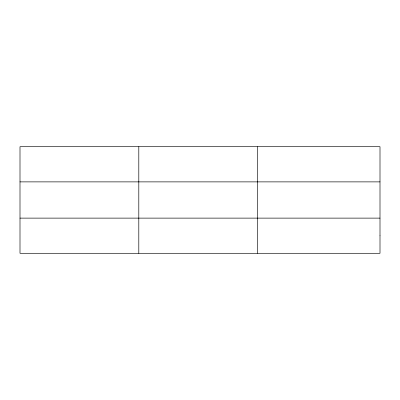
<?xml version="1.0" encoding="UTF-8"?>
<svg xmlns="http://www.w3.org/2000/svg" width="400" height="400" viewBox="0 0 400 400"><rect width="100%" height="100%" fill="white"/><g stroke="black" fill="none" stroke-linecap="round" stroke-linejoin="round"><path stroke-width="0.6" d="M138.8 253.295L138.8 146.705M257.6 253.295L257.6 146.705M20 181.88L380 181.88M20 218.12L380 218.12M380 235.705L380 253.295L20 253.295L20 146.705L380 146.705L380 235.705"/></g></svg>
